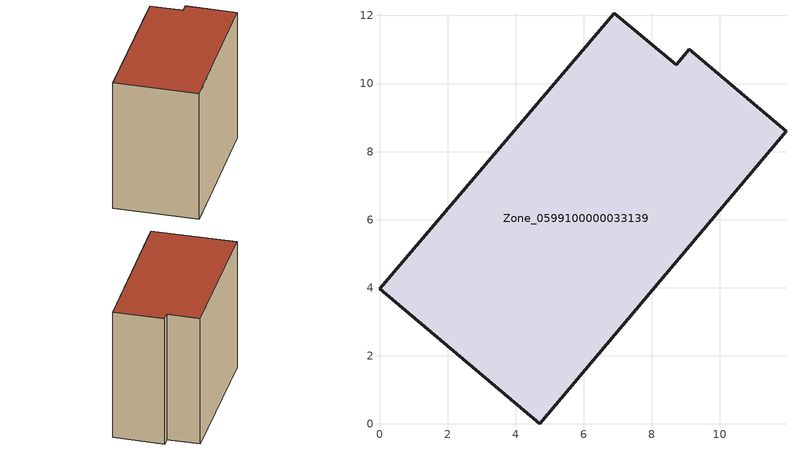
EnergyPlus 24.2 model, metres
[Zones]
Zone_0599100000033139
 floor ground (C_G): 4.71,0 0,3.97 6.9,12.07 8.71,10.55 9.1,11 11.94,8.6 z0
 wall outside (C_F): 9.1,11 8.71,10.55 6.9,12.07 0,3.97 4.71,0 11.94,8.6 9.1,11 z0:10.1
 roof outside (C_R): 4.71,0 11.94,8.6 9.1,11 8.71,10.55 6.9,12.07 0,3.97 z10.1
[BUILDING]
Pand.0599100000033139: North Axis=0; Terrain=City; Loads Convergence Tolerance Value=0.04; Temperature Convergence Tolerance Value=0.4; Solar Distribution=FullExterior; Maximum Number of Warmup Days=25; Minimum Number of Warmup Days=1
[Site:Location]
Rotterdam.The.Hague.AP_ZH_NLD Design_Conditions: Latitude=51.96; Longitude=4.45; Time Zone=1; Elevation=-4.5
[SITE:GROUNDTEMPERATURE:BUILDINGSURFACE]
18, 18, 18, 18, 18, 18, 18, 18, 18, 18, 18, 18
[MATERIAL] Thermal Absorptance=0.9; Solar Absorptance=0.7; Visible Absorptance=0.7
Name | Roughness | Thickness | Conductivity | Density | Specific Heat
G.TI.1946 | MediumSmooth | 0.15 | 1 | 540 | 1210
F.TI.1946 | Rough | 0.3 | 0.857143 | 1920 | 840
R.TI.1946 | MediumRough | 0.2 | 0.1 | 1500 | 1000
[CONSTRUCTION]
C_G: G.TI.1946
C_F: F.TI.1946
C_R: R.TI.1946
[ZONE]
Zone_0599100000033139: Type=1; Multiplier=1; Ceiling Height=Autocalculate; Volume=Autocalculate; Floor Area=autocalculate; Part of Total Floor Area=Yes
[ZONEINFILTRATION:DESIGNFLOWRATE]
Infil_Zone_0599100000033139: Zone or ZoneList or Space or SpaceList=Zone_0599100000033139; Schedule=AlwaysOn; Design Flow Rate Calculation Method=Flow/Area; Flow Rate per Floor Area=0.003; Constant Term Coefficient=1; Temperature Term Coefficient=0; Velocity Term Coefficient=0; Velocity Squared Term Coefficient=0
[HVACTEMPLATE:ZONE:IDEALLOADSAIRSYSTEM]
Zone_0599100000033139: Maximum Heating Supply Air Temperature=50; Minimum Cooling Supply Air Temperature=13; Maximum Heating Supply Air Humidity Ratio=0.0156; Minimum Cooling Supply Air Humidity Ratio=0.0077; Heating Limit=NoLimit; Cooling Limit=NoLimit; Dehumidification Control Type=ConstantSensibleHeatRatio; Cooling Sensible Heat Ratio=0.7; Dehumidification Setpoint=60; Humidification Control Type=None; Humidification Setpoint=30; Outdoor Air Method=None; Outdoor Air Flow Rate per Person=0.00944; Outdoor Air Flow Rate per Zone Floor Area=0; Outdoor Air Flow Rate per Zone=0; Demand Controlled Ventilation Type=None; Outdoor Air Economizer Type=NoEconomizer; Heat Recovery Type=None; Sensible Heat Recovery Effectiveness=0.7; Latent Heat Recovery Effectiveness=0.65
[ZONECONTROL:THERMOSTAT]
ThermostatControl_Zone_0599100000033139: Zone or ZoneList=Zone_0599100000033139; Control Type Schedule=DualSetpointControlType; Control 1=Thermostat_Zone_0599100000033139; Temperature Difference Between Cutout And Setpoint=0
[THERMOSTATSETPOINT:DUALSETPOINT]
Thermostat_Zone_0599100000033139: Heating Setpoint Temperature Schedule=HeatingSetpoint_Zone_0599100000033139; Cooling Setpoint Temperature Schedule=CoolingSetpoint_Zone_0599100000033139
[SCHEDULE:COMPACT]
HeatingSetpoint_Zone_0599100000033139: Through: 12/31, For: AllDays, Until: 24:00, 21
CoolingSetpoint_Zone_0599100000033139: Through: 12/31, For: AllDays, Until: 24:00, 24
DualSetpointControlType: Through: 12/31, For: AllDays, Until: 24:00, 4
AlwaysOn: Through: 12/31, For: AllDays, Until: 24:00, 1
